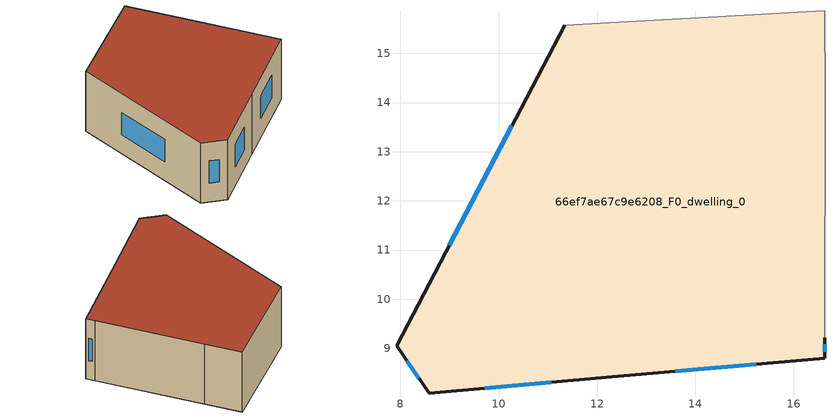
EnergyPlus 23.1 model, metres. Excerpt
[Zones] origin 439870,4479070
66ef7ae67c9e6208_F0_dwelling_0
 floor ground (EU_floor_Construction): 16.63,8.8 16.63,9.22 16.64,14.18 16.63,15.87 11.34,15.57 7.92,9.06 8.58,8.08 12.2,8.41 z0
 wall outside (EU_wall_Construction): 16.63,9.22 16.63,8.8 12.2,8.41 8.58,8.08 7.92,9.06 11.34,15.57 z0:3
 wall adiabatic (EU_wall_Construction): 11.34,15.57 16.63,15.87 16.64,14.18 16.63,9.22 z0:3
 window (EU_Window_Construction): 15.24,8.68 13.58,8.53 / 11.06,8.31 9.71,8.19 / 8.37,8.39 8.13,8.75 / 8.99,11.1 10.27,13.53 / 16.63,9.09 16.63,8.93 z0.94:2.06
 roof outside (EU_roof_Construction): 16.63,15.87 16.64,14.18 16.63,9.22 16.63,8.8 12.2,8.41 8.58,8.08 7.92,9.06 11.34,15.57 z3
[Building]
EU S2 Campaign: North Axis=0; Terrain=City; Solar Distribution=FullExterior
[Site:Location]
Madrid: Latitude=40.5; Longitude=-3.5; Time Zone=1; Elevation=609
[SizingPeriod:WeatherFileDays]
AnnualSizingPeriod: Begin Month=1; Begin Day of Month=1; End Month=12; End Day of Month=31; Day of Week for Start Day=Monday; Use Weather File Daylight Saving Period=No; Use Weather File Rain and Snow Indicators=No
[MATERIAL]
EU_InternalMass_Material: Roughness=MediumRough; Thickness=0.1; Conductivity=1; Density=1800; Specific Heat=900; Thermal Absorptance=0.9; Solar Absorptance=0.7; Visible Absorptance=0.7
[MATERIAL:NOMASS] Roughness=MediumRough; Thermal Absorptance=0.9; Solar Absorptance=0.7; Visible Absorptance=0.7
Name | Thermal Resistance
EU_wall_NoMass | 0.461255
EU_roof_NoMass | 0.289352
EU_floor_NoMass | 0.631313
[WINDOWMATERIAL:SIMPLEGLAZINGSYSTEM]
EU_Window_SimpleGlazing: UFactor=3.792; Solar Heat Gain Coefficient=0.85; Visible Transmittance=0.85
[CONSTRUCTION]
EU_wall_Construction: EU_wall_NoMass
EU_roof_Construction: EU_roof_NoMass
EU_floor_Construction: EU_floor_NoMass
EU_InternalMass_Construction: EU_InternalMass_Material
EU_Window_Construction: EU_Window_SimpleGlazing
[ZONE]
66ef7ae67c9e6208_F0_dwelling_0: Type=1; Multiplier=1; Ceiling Height=autocalculate; Volume=154.92; Floor Area=autocalculate; Part of Total Floor Area=Yes
[INTERNALMASS]
66ef7ae67c9e6208_F0_dwelling_0_EU_InternalMass: Construction=EU_InternalMass_Construction; Zone or ZoneList=66ef7ae67c9e6208_F0_dwelling_0; Surface Area=51.6401
[OTHEREQUIPMENT]
EU_Step8_InternalGain_66ef7ae67c9e6208_F0_dwelling_0_f000: Fuel Type=Electricity; Zone or ZoneList or Space or SpaceList=66ef7ae67c9e6208_F0_dwelling_0; Schedule=EU_Step8_GainSchedule_66ef7ae67c9e6208_F0_dwelling_0_f000; Design Level Calculation Method=Watts/Area; Power per Zone Floor Area=1; Fraction Latent=0; Fraction Radiant=0; Fraction Lost=0; Carbon Dioxide Generation Rate=0; EndUse Subcategory=EU_Step8_InternalGains
[ZONEVENTILATION:DESIGNFLOWRATE]
EU_ConstantAir_66ef7ae67c9e6208_F0_dwelling_0: Zone or ZoneList or Space or SpaceList=66ef7ae67c9e6208_F0_dwelling_0; Schedule=EU_AlwaysOn; Design Flow Rate Calculation Method=AirChanges/Hour; Air Changes per Hour=0.64; Ventilation Type=Natural; Fan Pressure Rise=0; Fan Total Efficiency=1; Constant Term Coefficient=1; Temperature Term Coefficient=0; Velocity Term Coefficient=0; Velocity Squared Term Coefficient=0; Minimum Indoor Temperature=-100; Maximum Indoor Temperature=100; Delta Temperature=-100; Minimum Outdoor Temperature=-100; Maximum Outdoor Temperature=100; Maximum Wind Speed=40
[HVACTEMPLATE:THERMOSTAT]
EU_HeatOnly_66ef7ae67c9e6208_F0_dwelling_0: Constant Heating Setpoint=20; Constant Cooling Setpoint=50
[HVACTEMPLATE:ZONE:IDEALLOADSAIRSYSTEM]
66ef7ae67c9e6208_F0_dwelling_0: Template Thermostat=EU_HeatOnly_66ef7ae67c9e6208_F0_dwelling_0; System Availability Schedule=EU_AlwaysOn; Maximum Heating Supply Air Temperature=50; Minimum Cooling Supply Air Temperature=13; Maximum Heating Supply Air Humidity Ratio=0.0156; Minimum Cooling Supply Air Humidity Ratio=0.0077; Heating Limit=NoLimit; Cooling Limit=NoLimit; Heating Availability Schedule=EU_AlwaysOn; Cooling Availability Schedule=EU_CoolingOff; Dehumidification Control Type=ConstantSensibleHeatRatio; Cooling Sensible Heat Ratio=0.7; Dehumidification Setpoint=60; Humidification Control Type=None; Humidification Setpoint=30; Outdoor Air Method=None; Outdoor Air Flow Rate per Person=0.00944; Outdoor Air Flow Rate per Zone Floor Area=0; Outdoor Air Flow Rate per Zone=0; Demand Controlled Ventilation Type=None; Outdoor Air Economizer Type=NoEconomizer; Heat Recovery Type=None; Sensible Heat Recovery Effectiveness=0.7; Latent Heat Recovery Effectiveness=0.65
[SIZING:ZONE]
66ef7ae67c9e6208_F0_dwelling_0: Zone Cooling Design Supply Air Temperature Input Method=SupplyAirTemperature; Zone Cooling Design Supply Air Temperature=13; Zone Heating Design Supply Air Temperature Input Method=SupplyAirTemperature; Zone Heating Design Supply Air Temperature=50; Zone Cooling Design Supply Air Humidity Ratio=0.008; Zone Heating Design Supply Air Humidity Ratio=0.008; Cooling Design Air Flow Method=DesignDay; Cooling Design Air Flow Rate=0; Cooling Minimum Air Flow per Zone Floor Area=0.000762; Cooling Minimum Air Flow=0; Cooling Minimum Air Flow Fraction=0.2; Heating Design Air Flow Method=DesignDay; Heating Design Air Flow Rate=0; Heating Maximum Air Flow per Zone Floor Area=0.002032; Heating Maximum Air Flow=0.141576; Heating Maximum Air Flow Fraction=0.3; Account for Dedicated Outdoor Air System=No; Dedicated Outdoor Air System Control Strategy=NeutralSupplyAir; Dedicated Outdoor Air Low Setpoint Temperature for Design=autosize; Dedicated Outdoor Air High Setpoint Temperature for Design=autosize; Zone Load Sizing Method=Sensible Load Only No Latent Load; Zone Latent Cooling Design Supply Air Humidity Ratio Input Method=HumidityRatioDifference; Zone Cooling Design Supply Air Humidity Ratio Difference=0.005; Zone Latent Heating Design Supply Air Humidity Ratio Input Method=HumidityRatioDifference; Zone Humidification Design Supply Air Humidity Ratio Difference=0.005
[SCHEDULE:CONSTANT]
Name | Hourly Value
EU_AlwaysOn | 1
EU_CoolingOff | 0
[SCHEDULE:FILE]
EU_Step8_GainSchedule_66ef7ae67c9e6208_F0_dwelling_0_f000: File=../../schedules/66ef7ae67c9e6208/66ef7ae67c9e6208_F0_dwelling_0_f000_gain.csv; Column Number=1; Rows to Skip at Top=0; Number of Hours of Data=8760; Column Separator=Comma; Interpolate to Timestep=No; Minutes per Item=60; Adjust Schedule for Daylight Savings=Yes
